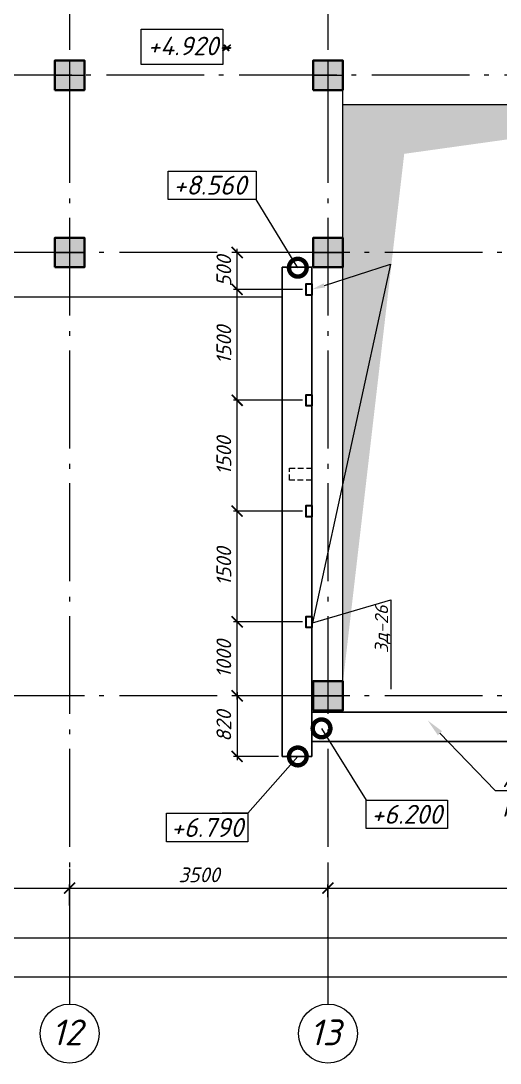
# Model space of a CAD drawing. Header units: millimetres. Extents: x -238377 to -11282, y -123214 to -44846.
# Drawn here: x -65471 to -58976, y -84182 to -70074 of the extents above; entities that cross this region are included whole.
import ezdxf
from ezdxf import colors
from ezdxf.entities.mleader import LeaderData, LeaderLine
from ezdxf.enums import TextEntityAlignment as Align
from ezdxf.math import Vec2, Vec3

# ---------------------------------------------------------------- set-up
doc = ezdxf.new("R2010")
doc.units = ezdxf.units.MM
doc.header["$MEASUREMENT"] = 0
doc.linetypes.add('Double Dashed', pattern=[1797.222233, 1325, -211.666656, 63.333344, -197.222233])
doc.linetypes.add('штриховаяX2', pattern=[38.1, 25.4, -12.7])
doc.layers.get('0').update_dxf_attribs({"lineweight": 5})
for name, color, linetype, lineweight in [('#Бетон', 10, 'Continuous', 35), ('#Выноски', 150, 'Continuous', 15), ('#Оси', 7, 'Continuous', 5), ('колонны_Ном._пера__94', 252, 'Continuous', 13), ('колонны_Ном._пера__99', 7, 'Continuous', 40), ('оси_Ном._пера__96', 7, 'Continuous', 5), ('оси_Ном._пера__97', 7, 'Continuous', 20), ('размеры', 7, 'Continuous', 5), ('текст_Ном._пера__1', 7, 'Continuous', 0), ('текст_Ном._пера__98', 7, 'Continuous', 35), ('чертеж_Ном._пера__96', 7, 'Continuous', 13)]:
    doc.layers.add(name, color=color, linetype=linetype, lineweight=lineweight)
for name, color, linetype in [('#стены наруж', 7, 'Continuous'), ('колонны', 7, 'Continuous'), ('размеры внутр', 7, 'Continuous'), ('текст', 7, 'Continuous')]:
    doc.layers.add(name, color=color, linetype=linetype)
doc.styles.add('GOST 2.304', font='isocpeui.ttf')
doc.styles.get("Standard").update_dxf_attribs({"font": 'isocpeui.ttf'})
doc.styles.add('STEP PR', font='isocpeui.ttf')
doc.dimstyles.get("Standard").update_dxf_attribs({"dimtxt": 200, "dimasz": 150, "dimexe": 50, "dimexo": 50, "dimgap": 80, "dimtad": 1, "dimdec": 0, "dimzin": 0, "dimdsep": 46, "dimtxsty": 'Standard', "dimblk": 'ARCHTICK', "dimcen": 5, "dimdle": 50, "dimadec": 0, "dimazin": 0, "dimtfac": 1, "dimtdec": 0, "dimtofl": 0, "dimtmove": 1, "dimatfit": 3, "dimfxl": 1, "dimtolj": 1, "dimtzin": 0, "dimarcsym": 0})

# ---------------------------------------------------------------- blocks, each defined once
blk = doc.blocks.new('_ArchTick')
at = {"color": 0, "linetype": 'ByBlock', "const_width": 0.15}
blk.add_lwpolyline([(-0.5, -0.5), (0.5, 0.5)], dxfattribs=at)
blk = doc.blocks.new('*D280')
at = {"layer": 'Defpoints', "color": 0, "lineweight": 0, "transparency": 16777216}
for p in [(-113522, -82586), (-55309, -82767), (-55309, -83013)]:
    blk.add_point(p, dxfattribs=at)
at = {"layer": 'размеры', "color": 0, "lineweight": -2, "transparency": 16777216}
for p, q in [((-113522, -82636), (-113522, -83063)), ((-55309, -82817), (-55309, -83063)), ((-113572, -83013), (-55259, -83013))]:
    blk.add_line(p, q, dxfattribs=at)
at = {"layer": 'размеры', "color": 0, "lineweight": -2, "transparency": 16777216, "xscale": 150, "yscale": 150, "zscale": 150, "rotation": 180}
blk.add_blockref('_ArchTick', (-113522, -83013), dxfattribs=at)
at = {"layer": 'размеры', "color": 0, "lineweight": -2, "transparency": 16777216, "xscale": 150, "yscale": 150, "zscale": 150}
blk.add_blockref('_ArchTick', (-55309, -83013), dxfattribs=at)
at = {"layer": 'размеры', "color": 0, "transparency": 16777216, "insert": (-79684, -82833), "char_height": 200, "attachment_point": 5}
blk.add_mtext('\\A1;58213', dxfattribs=at)
blk = doc.blocks.new('*D292')
at = {"layer": 'Defpoints', "color": 0, "lineweight": 0, "transparency": 16777216}
for p in [(-70809, -81813), (-64809, -81813), (-64809, -82099)]:
    blk.add_point(p, dxfattribs=at)
at = {"layer": 'размеры', "color": 0, "lineweight": -2, "transparency": 16777216}
for p, q in [((-70859, -81813), (-64759, -81813)), ((-64809, -82049), (-64809, -81763))]:
    blk.add_line(p, q, dxfattribs=at)
at = {"layer": 'размеры', "color": 0, "lineweight": -2, "transparency": 16777216, "xscale": 150, "yscale": 150, "zscale": 150, "rotation": 180}
blk.add_blockref('_ArchTick', (-70809, -81813), dxfattribs=at)
at = {"layer": 'размеры', "color": 0, "lineweight": -2, "transparency": 16777216, "xscale": 150, "yscale": 150, "zscale": 150}
blk.add_blockref('_ArchTick', (-64809, -81813), dxfattribs=at)
at = {"layer": 'размеры', "color": 0, "transparency": 16777216, "insert": (-67805, -81633), "char_height": 200, "attachment_point": 5}
blk.add_mtext('\\A1;6000', dxfattribs=at)
blk = doc.blocks.new('*D293')
at = {"layer": 'Defpoints', "color": 0, "lineweight": 0, "transparency": 16777216}
for p in [(-64809, -81503), (-61309, -81477), (-61309, -81813)]:
    blk.add_point(p, dxfattribs=at)
at = {"layer": 'размеры', "color": 0, "lineweight": -2, "transparency": 16777216}
for p, q in [((-61309, -81527), (-61309, -81863)), ((-64809, -81553), (-64809, -81863)), ((-64859, -81813), (-61259, -81813))]:
    blk.add_line(p, q, dxfattribs=at)
at = {"layer": 'размеры', "color": 0, "lineweight": -2, "transparency": 16777216, "xscale": 150, "yscale": 150, "zscale": 150, "rotation": 180}
blk.add_blockref('_ArchTick', (-64809, -81813), dxfattribs=at)
at = {"layer": 'размеры', "color": 0, "lineweight": -2, "transparency": 16777216, "xscale": 150, "yscale": 150, "zscale": 150}
blk.add_blockref('_ArchTick', (-61309, -81813), dxfattribs=at)
at = {"layer": 'размеры', "color": 0, "transparency": 16777216, "insert": (-63055, -81633), "char_height": 200, "attachment_point": 5}
blk.add_mtext('\\A1;3500', dxfattribs=at)
blk = doc.blocks.new('*D294')
at = {"layer": 'Defpoints', "color": 0, "lineweight": 0, "transparency": 16777216}
for p in [(-55309, -81813), (-61309, -81986), (-55309, -81986)]:
    blk.add_point(p, dxfattribs=at)
at = {"layer": 'размеры', "color": 0, "lineweight": -2, "transparency": 16777216}
for p, q in [((-61359, -81813), (-55259, -81813)), ((-61309, -81936), (-61309, -81763)), ((-55309, -81936), (-55309, -81763))]:
    blk.add_line(p, q, dxfattribs=at)
at = {"layer": 'размеры', "color": 0, "lineweight": -2, "transparency": 16777216, "xscale": 150, "yscale": 150, "zscale": 150, "rotation": 180}
blk.add_blockref('_ArchTick', (-61309, -81813), dxfattribs=at)
at = {"layer": 'размеры', "color": 0, "lineweight": -2, "transparency": 16777216, "xscale": 150, "yscale": 150, "zscale": 150}
blk.add_blockref('_ArchTick', (-55309, -81813), dxfattribs=at)
at = {"layer": 'размеры', "color": 0, "transparency": 16777216, "insert": (-58305, -81633), "char_height": 200, "attachment_point": 5}
blk.add_mtext('\\A1;6000', dxfattribs=at)
blk = doc.blocks.new('Колонна_15_1', base_point=(22379, 71856))
at = {"layer": 'колонны_Ном._пера__94', "linetype": 'Continuous', "true_color": 0x7d7d7d}
blk.add_hatch(color=8, dxfattribs=at).paths.add_polyline_path([(22179, 71647), (22579, 71647), (22579, 72047), (22179, 72047)])
blk.add_hatch(color=8, dxfattribs=at).paths.add_polyline_path([(22179, 71647), (22579, 71647), (22579, 72047), (22179, 72047)])
at = {"layer": 'колонны_Ном._пера__99', "linetype": 'Continuous', "flags": 128}
blk.add_lwpolyline([(22179, 71647), (22579, 71647), (22579, 72047), (22179, 72047)], close=True, dxfattribs=at)
at = {"layer": 'колонны_Ном._пера__99', "color": 8, "linetype": 'Continuous', "true_color": 0x737373, "flags": 128}
blk.add_lwpolyline([(22179, 71647), (22579, 71647), (22579, 72047), (22179, 72047)], close=True, dxfattribs=at)
at = {"layer": 'оси_Ном._пера__96', "color": 253, "lineweight": 5, "true_color": 0x9c9c9c}
for points in [[(22379, 72047), (22379, 71647)], [(22379, 72047), (22379, 71647)], [(22179, 71847), (22579, 71847)], [(22179, 71847), (22579, 71847)]]:
    blk.add_lwpolyline(points, dxfattribs=at)
blk = doc.blocks.new('*D300')
at = {"layer": 'Defpoints', "color": 0, "lineweight": 0, "transparency": 16777216}
for p in [(-82872, -82098), (-55309, -82248), (-55309, -82484)]:
    blk.add_point(p, dxfattribs=at)
at = {"layer": 'размеры', "color": 0, "lineweight": -2, "transparency": 16777216}
for p, q in [((-82872, -82148), (-82872, -82534)), ((-55309, -82298), (-55309, -82534)), ((-82922, -82484), (-55259, -82484))]:
    blk.add_line(p, q, dxfattribs=at)
at = {"layer": 'размеры', "color": 0, "lineweight": -2, "transparency": 16777216, "xscale": 150, "yscale": 150, "zscale": 150, "rotation": 180}
blk.add_blockref('_ArchTick', (-82872, -82484), dxfattribs=at)
at = {"layer": 'размеры', "color": 0, "lineweight": -2, "transparency": 16777216, "xscale": 150, "yscale": 150, "zscale": 150}
blk.add_blockref('_ArchTick', (-55309, -82484), dxfattribs=at)
at = {"layer": 'размеры', "color": 0, "transparency": 16777216, "insert": (-73805, -82284), "char_height": 200, "attachment_point": 5}
blk.add_mtext('\\A1;\\L37000', dxfattribs=at)
blk = doc.blocks.new('_DotSmall')
at = {"color": 0, "linetype": 'ByBlock', "const_width": 0.5}
blk.add_lwpolyline([(-0.0625, 0, 1), (0.0625, 0, 1)], format="xyb", close=True, dxfattribs=at)
blk = doc.blocks.new('*D382')
at = {"layer": 'Defpoints', "color": 0, "lineweight": 0, "transparency": 16777216}
for p in [(-62540, -78210), (-61605, -78210), (-61530, -79210)]:
    blk.add_point(p, dxfattribs=at)
at = {"layer": 'размеры', "color": 0, "lineweight": -2, "transparency": 16777216}
for p, q in [((-61655, -78210), (-62590, -78210)), ((-62540, -79260), (-62540, -78160)), ((-61580, -79210), (-62590, -79210))]:
    blk.add_line(p, q, dxfattribs=at)
at = {"layer": 'размеры', "color": 0, "lineweight": -2, "transparency": 16777216, "xscale": 150, "yscale": 150, "zscale": 150}
for p, rotation in [((-62540, -78210), 90), ((-62540, -79210), 270)]:
    blk.add_blockref('_ArchTick', p, dxfattribs=dict(at, rotation=rotation))
at = {"layer": 'размеры', "color": 0, "transparency": 16777216, "insert": (-62720, -78710), "char_height": 200, "attachment_point": 5, "rotation": 90}
blk.add_mtext('\\A1;1000', dxfattribs=at)
blk = doc.blocks.new('*D383')
at = {"layer": 'Defpoints', "color": 0, "lineweight": 0, "transparency": 16777216}
for p in [(-62540, -76710), (-61605, -76710), (-61605, -78210)]:
    blk.add_point(p, dxfattribs=at)
at = {"layer": 'размеры', "color": 0, "lineweight": -2, "transparency": 16777216}
for p, q in [((-61655, -76710), (-62590, -76710)), ((-62540, -78260), (-62540, -76660)), ((-61655, -78210), (-62590, -78210))]:
    blk.add_line(p, q, dxfattribs=at)
at = {"layer": 'размеры', "color": 0, "lineweight": -2, "transparency": 16777216, "xscale": 150, "yscale": 150, "zscale": 150}
for p, rotation in [((-62540, -76710), 90), ((-62540, -78210), 270)]:
    blk.add_blockref('_ArchTick', p, dxfattribs=dict(at, rotation=rotation))
at = {"layer": 'размеры', "color": 0, "transparency": 16777216, "insert": (-62720, -77460), "char_height": 200, "attachment_point": 5, "rotation": 90}
blk.add_mtext('\\A1;1500', dxfattribs=at)
blk = doc.blocks.new('*D384')
at = {"layer": 'Defpoints', "color": 0, "lineweight": 0, "transparency": 16777216}
for p in [(-62540, -75210), (-61605, -75210), (-61605, -76710)]:
    blk.add_point(p, dxfattribs=at)
at = {"layer": 'размеры', "color": 0, "lineweight": -2, "transparency": 16777216}
for p, q in [((-62540, -76760), (-62540, -75160)), ((-61655, -75210), (-62590, -75210)), ((-61655, -76710), (-62590, -76710))]:
    blk.add_line(p, q, dxfattribs=at)
at = {"layer": 'размеры', "color": 0, "lineweight": -2, "transparency": 16777216, "xscale": 150, "yscale": 150, "zscale": 150}
for p, rotation in [((-62540, -75210), 90), ((-62540, -76710), 270)]:
    blk.add_blockref('_ArchTick', p, dxfattribs=dict(at, rotation=rotation))
at = {"layer": 'размеры', "color": 0, "transparency": 16777216, "insert": (-62720, -75960), "char_height": 200, "attachment_point": 5, "rotation": 90}
blk.add_mtext('\\A1;1500', dxfattribs=at)
blk = doc.blocks.new('*D385')
at = {"layer": 'Defpoints', "color": 0, "lineweight": 0, "transparency": 16777216}
for p in [(-62540, -73710), (-61605, -73710), (-61605, -75210)]:
    blk.add_point(p, dxfattribs=at)
at = {"layer": 'размеры', "color": 0, "lineweight": -2, "transparency": 16777216}
for p, q in [((-61655, -73710), (-62590, -73710)), ((-62540, -75260), (-62540, -73660)), ((-61655, -75210), (-62590, -75210))]:
    blk.add_line(p, q, dxfattribs=at)
at = {"layer": 'размеры', "color": 0, "lineweight": -2, "transparency": 16777216, "xscale": 150, "yscale": 150, "zscale": 150}
for p, rotation in [((-62540, -73710), 90), ((-62540, -75210), 270)]:
    blk.add_blockref('_ArchTick', p, dxfattribs=dict(at, rotation=rotation))
at = {"layer": 'размеры', "color": 0, "transparency": 16777216, "insert": (-62720, -74460), "char_height": 200, "attachment_point": 5, "rotation": 90}
blk.add_mtext('\\A1;1500', dxfattribs=at)
blk = doc.blocks.new('*D386')
at = {"layer": 'Defpoints', "color": 0, "lineweight": 0, "transparency": 16777216}
for p in [(-62540, -73210), (-61510, -73210), (-61605, -73710)]:
    blk.add_point(p, dxfattribs=at)
at = {"layer": 'размеры', "color": 0, "lineweight": -2, "transparency": 16777216}
for p, q in [((-61560, -73210), (-62590, -73210)), ((-62540, -73760), (-62540, -73160)), ((-61655, -73710), (-62590, -73710))]:
    blk.add_line(p, q, dxfattribs=at)
at = {"layer": 'размеры', "color": 0, "lineweight": -2, "transparency": 16777216, "xscale": 150, "yscale": 150, "zscale": 150}
for p, rotation in [((-62540, -73210), 90), ((-62540, -73710), 270)]:
    blk.add_blockref('_ArchTick', p, dxfattribs=dict(at, rotation=rotation))
at = {"layer": 'размеры', "color": 0, "transparency": 16777216, "insert": (-62720, -73460), "char_height": 200, "attachment_point": 5, "rotation": 90}
blk.add_mtext('\\A1;500', dxfattribs=at)
blk = doc.blocks.new('*D387')
at = {"layer": 'Defpoints', "color": 0, "lineweight": 0, "transparency": 16777216}
for p in [(-61530, -79210), (-62540, -80030), (-61930, -80030)]:
    blk.add_point(p, dxfattribs=at)
at = {"layer": 'размеры', "color": 0, "lineweight": -2, "transparency": 16777216}
for p, q in [((-61580, -79210), (-62590, -79210)), ((-62540, -79160), (-62540, -80080)), ((-61980, -80030), (-62590, -80030))]:
    blk.add_line(p, q, dxfattribs=at)
at = {"layer": 'размеры', "color": 0, "lineweight": -2, "transparency": 16777216, "xscale": 150, "yscale": 150, "zscale": 150}
for p, rotation in [((-62540, -79210), 90), ((-62540, -80030), 270)]:
    blk.add_blockref('_ArchTick', p, dxfattribs=dict(at, rotation=rotation))
at = {"layer": 'размеры', "color": 0, "transparency": 16777216, "insert": (-62720, -79620), "char_height": 200, "attachment_point": 5, "rotation": 90}
blk.add_mtext('\\A1;820', dxfattribs=at)

msp = doc.modelspace()

# ---------------------------------------------------------------- hatches: boundary and pattern name
at = {"layer": 'размеры внутр', "true_color": 0xd3d2db}
h = msp.add_hatch(color=254, dxfattribs=at)
h.dxf.hatch_style = 1
h.paths.add_polyline_path([(-55509.6, -71208.9), (-61109.6, -71207.9), (-61109.6, -79010.4), (-61105.7, -79021.1), (-60275.9, -71874.3)])

# ---------------------------------------------------------------- linework, layer by layer
at = {"layer": '#Бетон'}
for points in [[(-61529.6, -73635.4), (-61529.6, -73785.4), (-61604.6, -73785.4), (-61604.6, -73635.4), (-61529.6, -73635.4)], [(-61529.6, -75135.4), (-61529.6, -75285.4), (-61604.6, -75285.4), (-61604.6, -75135.4), (-61529.6, -75135.4)], [(-61529.6, -76635.4), (-61529.6, -76785.4), (-61604.6, -76785.4), (-61604.6, -76635.4), (-61529.6, -76635.4)], [(-61529.6, -78135.4), (-61529.6, -78285.4), (-61604.6, -78285.4), (-61604.6, -78135.4), (-61529.6, -78135.4)]]:
    msp.add_lwpolyline(points, dxfattribs=at)
at = {"layer": '#Бетон', "linetype": 'штриховаяX2', "lineweight": 9, "ltscale": 3}
msp.add_lwpolyline([(-61529.6, -76290.4), (-61829.6, -76290.4), (-61829.6, -76130.4), (-61529.6, -76130.4)], close=True, dxfattribs=at)
at = {"layer": '#стены наруж', "lineweight": 30}
for points in [[(-61529.6, -73410.4), (-61929.6, -73410.4), (-61929.6, -80030.4)], [(-61529.6, -80030.4), (-61529.6, -73410.4)], [(-55089.1, -79430.4), (-61529.6, -79430.4)], [(-61529.6, -79830.4), (-55089.1, -79830.4)], [(-61929.6, -80030.4), (-61529.6, -80030.4)]]:
    msp.add_lwpolyline(points, dxfattribs=at)
at = {"layer": 'оси_Ном._пера__96', "linetype": 'Double Dashed'}
for p, q in [((-64809.3, -63752.2), (-64809.3, -82481.6)), ((-61309.3, -63752.2), (-61309.3, -82481.6)), ((-52201, -70810.4), (-114353.2, -70810.4)), ((-52026.2, -73210.4), (-116141.3, -73210.4)), ((-64809.3, -82481.6), (-64809.3, -83381.6)), ((-61309.3, -82481.6), (-61309.3, -83381.6))]:
    msp.add_line(p, q, dxfattribs=at)
at = {"layer": 'оси_Ном._пера__96', "linetype": 'Double Dashed', "lineweight": 5}
msp.add_line((-52026.2, -79210.4), (-116141.3, -79210.4), dxfattribs=at)
at = {"layer": 'оси_Ном._пера__96', "linetype": 'Double Dashed'}
for p in [(-64809.3, -82481.6), (-64809.3, -82481.6), (-61309.3, -82481.6), (-61309.3, -82481.6)]:
    msp.add_point(p, dxfattribs=at)
at = {"layer": 'оси_Ном._пера__97', "linetype": 'Continuous'}
for centre in [(-64809.3, -83781.6), (-61309.3, -83781.6)]:
    msp.add_ellipse(centre, major_axis=(-282.8, 282.8), ratio=1, start_param=2.3561945, end_param=8.6393798, dxfattribs=at)
at = {"layer": 'текст'}
for points in [[(-63473.8, -72106.8), (-62283.4, -72106.8), (-62283.4, -72490.8), (-63473.8, -72490.8), (-63473.8, -72106.8)], [(-60793.5, -80621.6), (-59691.6, -80621.6), (-59691.6, -81005.6), (-60793.5, -81005.6), (-60793.5, -80621.6)], [(-63497.4, -80800.2), (-62395.4, -80800.2), (-62395.4, -81184.2), (-63497.4, -81184.2), (-63497.4, -80800.2)]]:
    msp.add_lwpolyline(points, dxfattribs=at)
at = {"layer": 'текст_Ном._пера__98', "linetype": 'Continuous', "lineweight": 5, "flags": 128}
msp.add_lwpolyline([(-63840.6, -70188.4), (-62731.7, -70188.4), (-62731.7, -70664.4), (-63840.6, -70664.4)], close=True, dxfattribs=at)
at = {"layer": 'чертеж_Ном._пера__96'}
for points in [[(-61109.6, -73010.4), (-61109.6, -71010.4)], [(-55509.6, -71010.4), (-55509.6, -71210.4), (-61109.6, -71210.4), (-61109.6, -71010.4)], [(-61109.6, -79010.4), (-61109.6, -73410.4)], [(-71968.1, -73810.4), (-61929.6, -73810.4)]]:
    msp.add_lwpolyline(points, dxfattribs=at)

# ---------------------------------------------------------------- block references
at = {"layer": 'колонны'}
for p in [(-64809.6, -70801.5), (-61309.6, -70801.5), (-64809.6, -73201.5), (-61309.6, -73201.5), (-61309.6, -79201.5)]:
    msp.add_blockref('Колонна_15_1', p, dxfattribs=at)

# ---------------------------------------------------------------- texts
at = {"layer": '#Оси', "linetype": 'Continuous', "ltscale": 100, "style": 'GOST 2.304'}
for s, p in [('12', (-64846.9, -83765.4)), ('13', (-61346.9, -83765.4))]:
    msp.add_text(s, height=350, dxfattribs=at).set_placement(p, align=Align.MIDDLE_CENTER)
at = {"layer": 'текст', "style": 'STEP PR'}
for s, p in [('+8.560', (-62908.1, -72298.8)), ('+6.790', (-62946.4, -80992.2))]:
    msp.add_text(s, height=256, dxfattribs=at).set_placement(p, align=Align.MIDDLE_CENTER)
at = {"layer": 'текст', "color": 1, "style": 'STEP PR'}
msp.add_text('+6.200', height=256, dxfattribs=at).set_placement((-60242.5, -80813.6), align=Align.MIDDLE_CENTER)
at = {"layer": 'текст_Ном._пера__1', "linetype": 'Continuous', "insert": (-63752.8, -70539.7), "char_height": 250, "attachment_point": 7, "style": 'STEP PR'}
msp.add_mtext('+4.920*', dxfattribs=at)

# ---------------------------------------------------------------- dimensions: what is measured, and where the dimension line sits
at = {"layer": 'размеры'}
dim = msp.add_linear_dim(base=(-62539.9, -73210.4), p1=(-61604.6, -73710.4), p2=(-61509.6, -73210.4), angle=90, dimstyle='Standard', dxfattribs=at)
dim.commit()
dim.dimension.update_dxf_attribs({"geometry": '*D386', "text_midpoint": (-62539.9, -73460.4), "dimtype": 160})
for base, p1, p2, picture, middle in [((-62539.9, -73710.4), (-61604.6, -75210.4), (-61604.6, -73710.4), '*D385', (-62719.9, -74460.4)), ((-62539.9, -75210.4), (-61604.6, -76710.4), (-61604.6, -75210.4), '*D384', (-62719.9, -75960.4)), ((-62539.9, -76710.4), (-61604.6, -78210.4), (-61604.6, -76710.4), '*D383', (-62719.9, -77460.4)), ((-62539.9, -78210.4), (-61529.6, -79210.4), (-61604.6, -78210.4), '*D382', (-62719.9, -78710.4)), ((-62539.9, -80030.4), (-61529.6, -79210.4), (-61929.6, -80030.4), '*D387', (-62719.9, -79620.4))]:
    dim = msp.add_linear_dim(base=base, p1=p1, p2=p2, angle=90, dimstyle='Standard', dxfattribs=at)
    dim.commit()
    dim.dimension.update_dxf_attribs({"geometry": picture, "text_midpoint": middle})
for base, p1, p2, picture, middle in [((-64809.3, -81812.7), (-70809.3, -81812.7), (-64809.3, -82099.2), '*D292', (-67804.5, -81812.7)), ((-61309.3, -81812.7), (-64809.3, -81502.5), (-61309.3, -81476.9), '*D293', (-63054.5, -81812.7)), ((-55309.3, -81812.7), (-61309.3, -81985.8), (-55309.3, -81985.8), '*D294', (-58304.5, -81812.7)), ((-55309.3, -83012.7), (-113521.9, -82585.8), (-55309.3, -82766.9), '*D280', (-79684, -83012.7))]:
    dim = msp.add_linear_dim(base=base, p1=p1, p2=p2, dimstyle='Standard', dxfattribs=at)
    dim.commit()
    dim.dimension.update_dxf_attribs({"geometry": picture, "text_midpoint": middle, "dimtype": 160})
dim = msp.add_linear_dim(base=(-55309.3, -82484), p1=(-82871.9, -82098.5), p2=(-55309.3, -82247.6), text='%%U37000', dimstyle='Standard', dxfattribs=at)
dim.commit()
dim.dimension.update_dxf_attribs({"geometry": '*D300', "text_midpoint": (-73804.5, -82484), "dimtype": 160})

# ---------------------------------------------------------------- leaders
at = {"layer": '#Выноски'}
ml = msp.add_multileader_mtext('Standard', dxfattribs=at)
ml.set_content('\\A1; ', color=256, style='STEP PR')
ml.set_leader_properties(color=256, linetype='ByLayer', lineweight=-1)
ml.set_arrow_properties(name='DOTSMALL')
ml.build(insert=Vec2(0, 0))
ml.multileader.update_dxf_attribs({"text_left_attachment_type": 6, "text_right_attachment_type": 6, "dogleg_length": 0, "arrow_head_size": 480, "scale": 0.8})
ctx = ml.context
ctx.base_point, ctx.scale, ctx.char_height, ctx.arrow_head_size, ctx.landing_gap_size, ctx.plane_origin = Vec3(-62981.6, -72490.8), 0.8, 480, 480, 200, Vec3(4979.9, -123051.5)
ctx.left_attachment, ctx.right_attachment, ctx.text_align_type = 6, 6, 1
notes = []
notes.append((ctx, [(1, (1, 1, 0), (-62283.4, -72490.8), (-1, 0), 0, [(1, [(-61717.7, -73415.6)], 0, [])])]))
ctx.mtext.insert, ctx.mtext.rotation, ctx.mtext.width, ctx.mtext.defined_height, ctx.mtext.alignment, ctx.mtext.flow_direction = Vec3(-62632.5, -72010.8), 6.2831853, 1386.881, 464.8, 2, 5
ml = msp.add_multileader_mtext('Standard', dxfattribs=at)
ml.set_content('\\A1;Зд-26\\~\\~', color=256, style='STEP PR')
ml.set_leader_properties(color=256, linetype='ByLayer', lineweight=-1)
ml.build(insert=Vec2(0, 0))
ml.multileader.update_dxf_attribs({"text_left_attachment_type": 6, "text_right_attachment_type": 6, "dogleg_length": 0, "arrow_head_size": 180, "scale": 0.75})
ctx = ml.context
ctx.base_point, ctx.scale, ctx.char_height, ctx.arrow_head_size, ctx.landing_gap_size, ctx.plane_origin, ctx.plane_x_axis, ctx.plane_y_axis = Vec3(-60458, -78832.4), 0.75, 180, 180, 75, Vec3(-38610.6, -71572.7), Vec3(0, 1), Vec3(-1, 0)
ctx.left_attachment, ctx.right_attachment, ctx.text_align_type = 6, 6, 2
notes.append((ctx, [(1, (1, 1, 0), (-60458, -77911.7), (0, -1), 0, [(0, [(-61529.6, -73710.4), (-60462.9, -73365.9), (-61518.8, -78223.3)], 0, [])])]))
ctx.mtext.insert, ctx.mtext.text_direction, ctx.mtext.rotation, ctx.mtext.defined_height, ctx.mtext.alignment, ctx.mtext.flow_direction = Vec3(-60674, -77986.7), Vec3(0, 1), 1.5707963, 301.3, 3, 5
ml = msp.add_multileader_mtext('Standard', dxfattribs=at)
ml.set_content('\\A1; ', color=256, style='STEP PR')
ml.set_leader_properties(color=256, linetype='ByLayer', lineweight=-1)
ml.set_arrow_properties(name='DOTSMALL')
ml.build(insert=Vec2(0, 0))
ml.multileader.update_dxf_attribs({"text_left_attachment_type": 6, "text_right_attachment_type": 6, "dogleg_length": 0, "arrow_head_size": 480, "scale": 0.8})
ctx = ml.context
ctx.base_point, ctx.scale, ctx.char_height, ctx.arrow_head_size, ctx.landing_gap_size, ctx.plane_origin = Vec3(-60793.5, -80621.6), 0.8, 480, 480, 200, Vec3(6696.4, -129466.3)
ctx.left_attachment, ctx.right_attachment, ctx.text_align_type = 6, 6, 1
notes.append((ctx, [(0, (1, 1, 0), (-60793.5, -80621.6), (1, 0), 0, [(1, [(-61396.2, -79650.4)], 0, [])])]))
ctx.mtext.insert, ctx.mtext.rotation, ctx.mtext.width, ctx.mtext.defined_height, ctx.mtext.alignment, ctx.mtext.flow_direction = Vec3(-60444.4, -80141.6), 6.2831853, 1386.881, 464.8, 2, 5
ml = msp.add_multileader_mtext('Standard', dxfattribs=at)
ml.set_content('Антисейсм.\\Pпояс{\\A1; тип 1     } ', color=256, style='STEP PR')
ml.set_leader_properties(color=256, linetype='ByLayer', lineweight=-1)
ml.build(insert=Vec2(0, 0))
ml.multileader.update_dxf_attribs({"text_left_attachment_type": 6, "text_right_attachment_type": 6, "dogleg_length": 0, "arrow_head_size": 240})
ctx = ml.context
ctx.base_point, ctx.char_height, ctx.arrow_head_size, ctx.landing_gap_size, ctx.plane_origin = Vec3(-59045.8, -80493.5), 240, 240, 100, Vec3(-42825.4, -92765.6)
ctx.left_attachment, ctx.right_attachment = 6, 6
notes.append((ctx, [(0, (1, 1, 0), (-59045.8, -80493.5), (1, 0), 0, [(0, [(-59958.5, -79542.4)], 0, [])])]))
ctx.mtext.insert, ctx.mtext.rotation, ctx.mtext.defined_height, ctx.mtext.flow_direction = Vec3(-58945.8, -80205.5), 6.2831853, 130.9, 5
ml = msp.add_multileader_mtext('Standard', dxfattribs=at)
ml.set_content('\\A1; ', color=256, style='STEP PR')
ml.set_leader_properties(color=256, linetype='ByLayer', lineweight=-1)
ml.set_arrow_properties(name='DOTSMALL')
ml.build(insert=Vec2(0, 0))
ml.multileader.update_dxf_attribs({"text_left_attachment_type": 6, "text_right_attachment_type": 6, "dogleg_length": 0, "arrow_head_size": 480, "scale": 0.8})
ctx = ml.context
ctx.base_point, ctx.scale, ctx.char_height, ctx.arrow_head_size, ctx.landing_gap_size, ctx.plane_origin = Vec3(-63093.6, -80800.2), 0.8, 480, 480, 200, Vec3(4979.9, -129466.3)
ctx.left_attachment, ctx.right_attachment, ctx.text_align_type = 6, 6, 1
notes.append((ctx, [(1, (1, 1, 0), (-62395.4, -80800.2), (-1, 0), 0, [(1, [(-61717.7, -80030.4)], 0, [])])]))
ctx.mtext.insert, ctx.mtext.rotation, ctx.mtext.width, ctx.mtext.defined_height, ctx.mtext.alignment, ctx.mtext.flow_direction = Vec3(-62744.5, -80320.2), 6.2831853, 1386.881, 464.8, 2, 5
for ctx, leaders in notes:
    for number, flags, end, landing, length, lines in leaders:
        leader = LeaderData()
        leader.index, (leader.has_last_leader_line, leader.has_dogleg_vector, leader.attachment_direction) = number, flags
        leader.last_leader_point, leader.dogleg_vector, leader.dogleg_length = Vec3(end), Vec3(landing), length
        for number, points, colour, breaks in lines:
            line = LeaderLine()
            line.index, line.vertices, line.color, line.breaks = number, Vec3.list(points), colors.encode_raw_color(colour), breaks
            leader.lines.append(line)
        ctx.leaders.append(leader)

doc.saveas('drawing.dxf')
